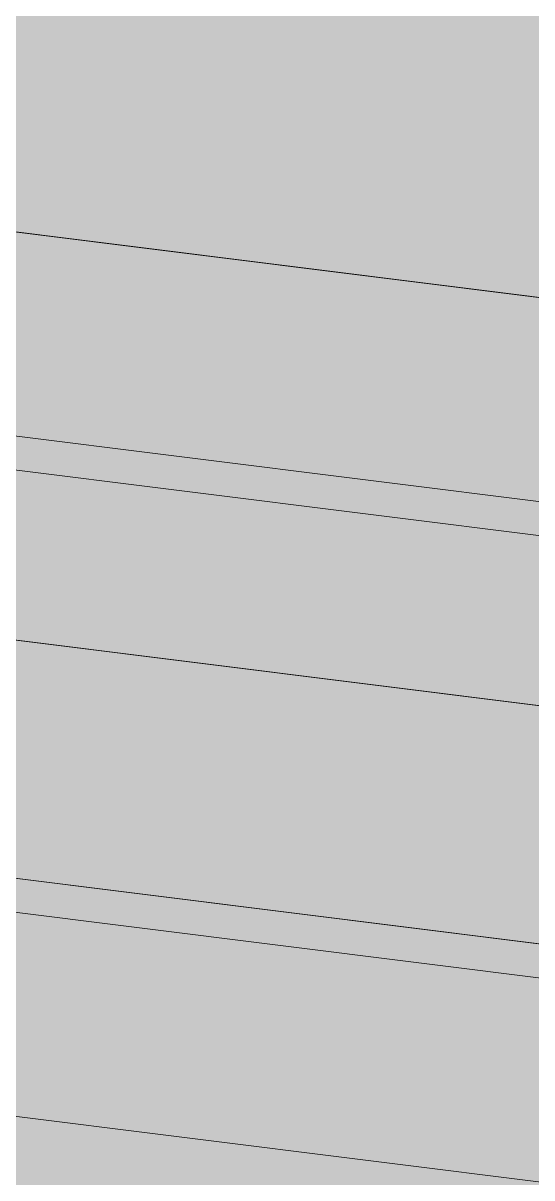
# Model space of a CAD drawing. Header units: metres. Extents: x -4 to 509425, y 7549 to 4732445.
# Drawn here: x 475992.3105 to 475992.438, y 4719722.4857 to 4719722.7754 of the extents above; entities that cross this region are included whole.
import ezdxf

# ---------------------------------------------------------------- set-up
doc = ezdxf.new("R2010")
doc.units = ezdxf.units.M
doc.header["$LTSCALE"] = 0.01
doc.header["$MEASUREMENT"] = 0
doc.layers.get('0').update_dxf_attribs({"lineweight": 0})
doc.layers.add('_SUBESTACIÓN', color=1, linetype='Continuous')
doc.layers.add('SUBESTACION LA VID', color=253, linetype='Continuous')

# ---------------------------------------------------------------- blocks, each defined once
blk = doc.blocks.new('A$Cfff6051d')
at = {"layer": 'SUBESTACION LA VID', "lineweight": 0}
for p, q in [((475992.92087, 4719722.64626), (475992.13123, 4719722.74525)), ((475992.11859, 4719722.64445), (475992.90823, 4719722.54545)), ((475992.90086, 4719722.48665), (475992.16163, 4719722.57933))]:
    blk.add_line(p, q, dxfattribs=at)
at = {"layer": 'SUBESTACION LA VID', "lineweight": 15}
for p, q in [((475993.35136, 4719722.54109), (475992.08291, 4719722.70012)), ((475993.30936, 4719722.54636), (475992.12491, 4719722.69485)), ((475993.30831, 4719722.53796), (475992.12386, 4719722.68645)), ((475992.16057, 4719722.57093), (475993.24422, 4719722.43507)), ((475992.12905, 4719722.52368), (475993.2631, 4719722.38151))]:
    blk.add_line(p, q, dxfattribs=at)
for points in [[(475992.6593, 4719722.39748), (475992.14688, 4719722.46172), (475992.16163, 4719722.57933), (475992.50604, 4719722.53615)], [(475992.51341, 4719722.59495), (475992.11859, 4719722.64445), (475992.13123, 4719722.74525), (475992.52605, 4719722.69576)], [(475992.11859, 4719722.64445), (475992.13123, 4719722.74525), (475993.31568, 4719722.59676), (475993.30304, 4719722.49596), (475992.11859, 4719722.64445)], [(475993.31568, 4719722.59676), (475993.30304, 4719722.49596), (475992.11859, 4719722.64445), (475992.13123, 4719722.74525), (475993.31568, 4719722.59676)], [(475992.14688, 4719722.46172), (475993.23052, 4719722.32587), (475993.24527, 4719722.44347), (475992.16163, 4719722.57933), (475992.14688, 4719722.46172)], [(475992.16163, 4719722.57933), (475993.24527, 4719722.44347), (475993.23052, 4719722.32587), (475992.14688, 4719722.46172), (475992.16163, 4719722.57933)]]:
    blk.add_lwpolyline(points, dxfattribs=at)

msp = doc.modelspace()

# ---------------------------------------------------------------- hatches: boundary and pattern name
at = {"layer": '_SUBESTACIÓN', "transparency": 33554559}
h = msp.add_hatch(color=1, dxfattribs=at)
h.dxf.hatch_style = 1
h.paths.add_polyline_path([(475968.63988, 4719805.82503), (476089.93862, 4719790.61504), (476078.16862, 4719696.74002), (475956.86864, 4719711.95017)])

# ---------------------------------------------------------------- block references
at = {"linetype": 'Continuous'}
msp.add_blockref('A$Cfff6051d', (0, 0), dxfattribs=at)

doc.saveas('drawing.dxf')
